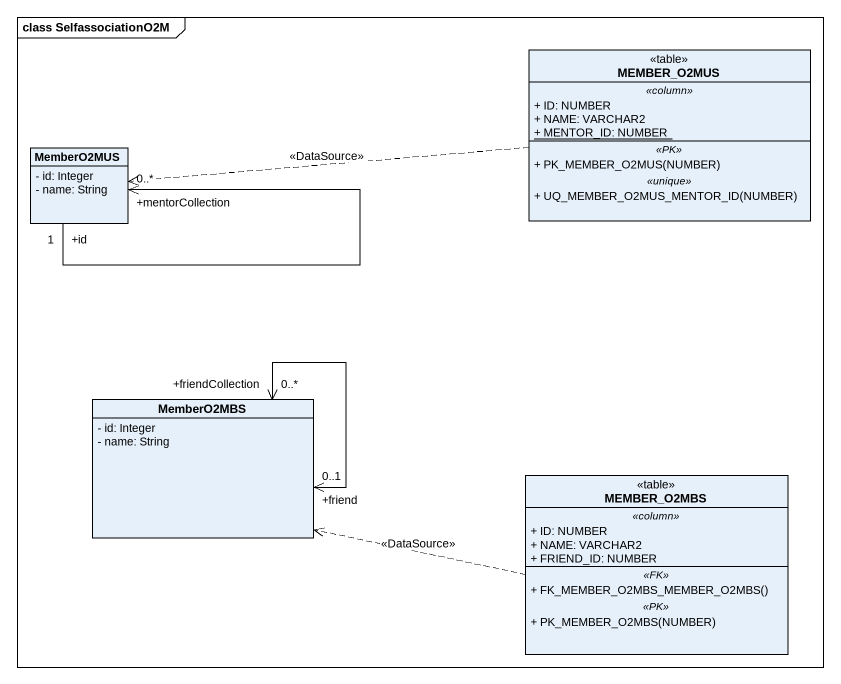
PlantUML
@startuml
mainframe class SelfassociationO2M
hide circle
hide empty members
skinparam classAttributeIconSize 0
class MEMBER_O2MUS <<table>> {
  .. <<column>> ..
  + ID: NUMBER
  + NAME: VARCHAR2
  {static} + MENTOR_ID: NUMBER
  .. <<PK>> ..
  + PK_MEMBER_O2MUS(NUMBER)
  .. <<unique>> ..
  + UQ_MEMBER_O2MUS_MENTOR_ID(NUMBER)
}
class MemberO2MUS {
  - id: Integer
  - name: String
}
class MemberO2MBS {
  - id: Integer
  - name: String
}
class MEMBER_O2MBS <<table>> {
  .. <<column>> ..
  + ID: NUMBER
  + NAME: VARCHAR2
  + FRIEND_ID: NUMBER
  .. <<FK>> ..
  + FK_MEMBER_O2MBS_MEMBER_O2MBS()
  .. <<PK>> ..
  + PK_MEMBER_O2MBS(NUMBER)
}
MEMBER_O2MUS .left.> MemberO2MUS : <<DataSource>>
MemberO2MUS "+id\n1" --> "+mentorCollection\n0..*" MemberO2MUS
MemberO2MBS "+friend\n0..1" <--> "+friendCollection\n0..*" MemberO2MBS
MEMBER_O2MBS .left.> MemberO2MBS : <<DataSource>>
@enduml
